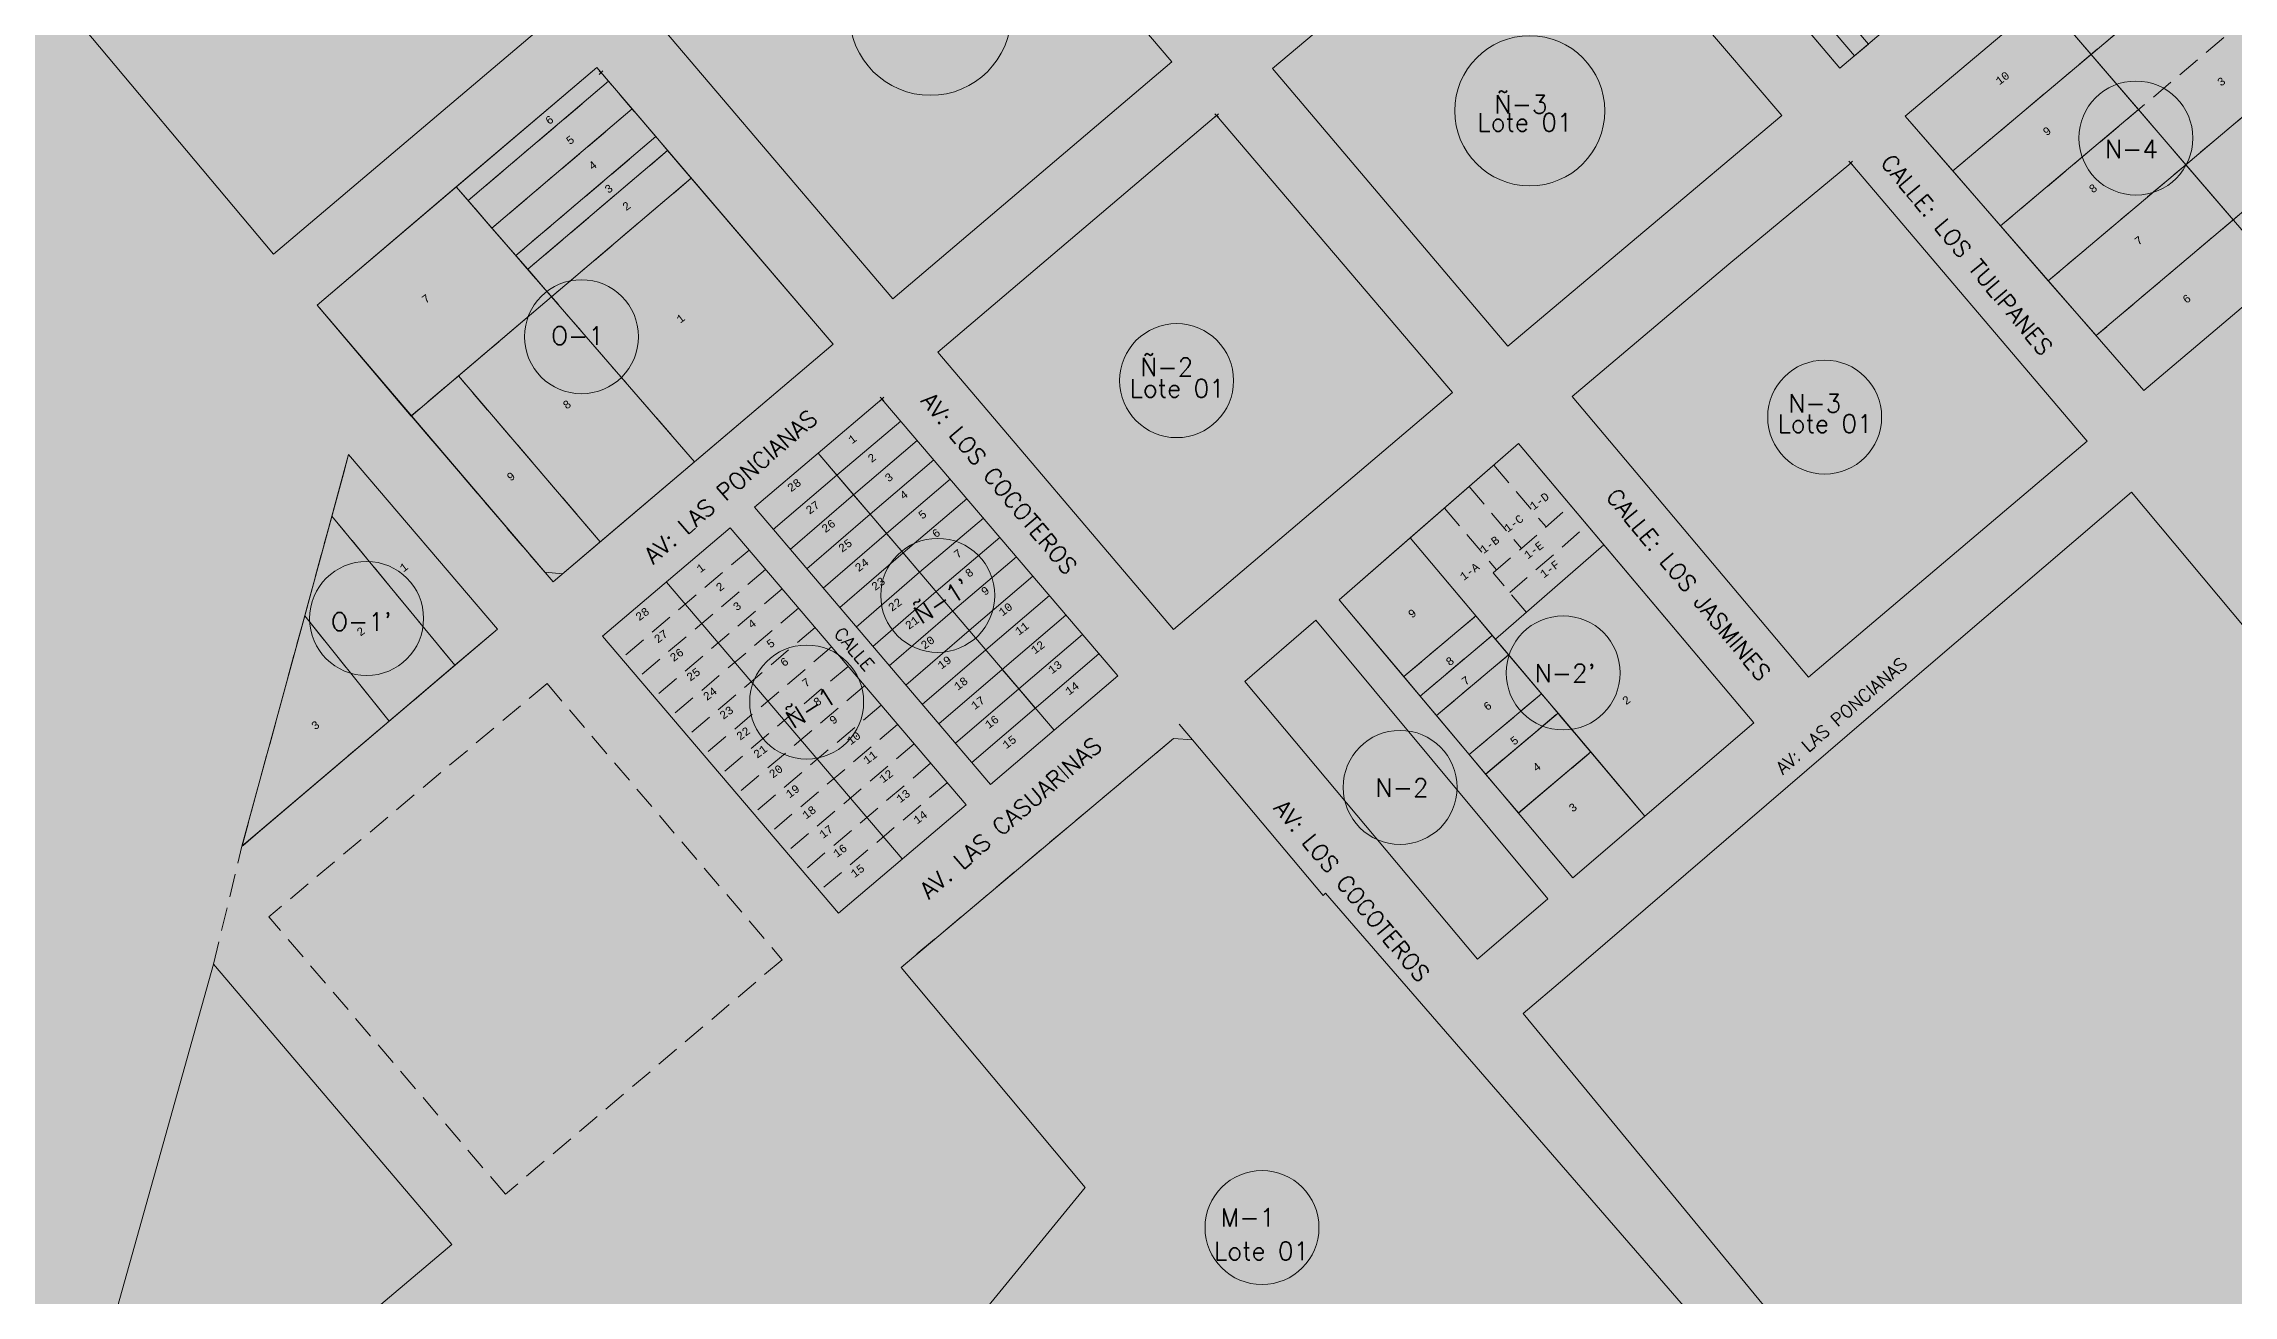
# Model space of a CAD drawing. Header units: millimetres. Extents: x -12449005 to 6504000, y 604360 to 27735491.
# Drawn here: x 710840 to 711442, y 9108180 to 9108524 of the extents above; entities that cross this region are included whole.
import ezdxf
from ezdxf.enums import TextEntityAlignment as Align

# ---------------------------------------------------------------- set-up
doc = ezdxf.new("R2010")
doc.units = ezdxf.units.MM
doc.header["$MEASUREMENT"] = 0
doc.header["$PDMODE"] = 3
doc.header["$PDSIZE"] = 0.5
doc.linetypes.add('HIDDEN', pattern=[9.525, 6.35, -3.175])
doc.layers.get('0').update_dxf_attribs({"lineweight": 15})
doc.layers.add('JL - LOTE PRESCRITO', color=190, linetype='Continuous', lineweight=30)
doc.layers.add('JL - LOTES EXCEPTUADO', color=33, linetype='Continuous', lineweight=30)
doc.styles.add('cota100', font='trebuc.ttf')
doc.styles.add('MONOTXT4', font='monotxt4.shx')
doc.styles.add('ROMANS', font='romans.shx')
doc.dimstyles.new('COTA _100', dxfattribs={"dimscale": 1.26, "dimtxt": 0.95, "dimasz": 0.04, "dimexe": 0.06, "dimexo": 0.1, "dimgap": 0.04, "dimtad": 0, "dimzin": 1, "dimdsep": 46, "dimtxsty": 'cota100', "dimblk": 'ARCHTICK', "dimcen": 0.09, "dimdle": 0.06, "dimse1": 1, "dimse2": 1, "dimsd1": 1, "dimsd2": 1, "dimclrd": 256, "dimclre": 178, "dimclrt": 7, "dimaunit": 1, "dimadec": 3, "dimazin": 0, "dimtfac": 1, "dimtmove": 2, "dimatfit": 2, "dimldrblk": 'ARCHTICK', "dimfxl": 1, "dimarcsym": 0})

# ---------------------------------------------------------------- blocks, each defined once
blk = doc.blocks.new('*D43')
at = {"layer": 'DEFPOINTS', "color": 0, "ltscale": 0.3, "transparency": 16777216}
for p in [(712082.84, 9107519.41), (712108.06, 9107499.31), (712109.03, 9107500.52)]:
    blk.add_point(p, dxfattribs=at)
at = {"layer": 'JL - LOTE PRESCRITO', "color": 7, "ltscale": 0.3, "transparency": 16777216, "insert": (-3285965.38, 20561939.47), "char_height": 1.425, "attachment_point": 5, "rotation": 321.44044, "style": 'cota100'}
blk.add_mtext('32.25', dxfattribs=at)
blk = doc.blocks.new('_ARCHTICK')
at = {"color": 0, "linetype": 'ByBlock', "const_width": 0.15}
blk.add_lwpolyline([(-0.5, -0.5), (0.5, 0.5)], dxfattribs=at)
blk = doc.blocks.new('*D45')
at = {"layer": 'DEFPOINTS', "color": 0, "ltscale": 0.3, "transparency": 16777216}
for p in [(712087.19, 9107441.08), (712113.41, 9107423.07), (712114.24, 9107424.27)]:
    blk.add_point(p, dxfattribs=at)
at = {"layer": 'JL - LOTE PRESCRITO', "color": 7, "ltscale": 0.3, "transparency": 16777216, "insert": (-12449002.32, 27735488.48), "char_height": 1.425, "attachment_point": 5, "rotation": 325.51313, "style": 'cota100'}
blk.add_mtext('31.81', dxfattribs=at)
blk = doc.blocks.new('*D46')
at = {"layer": 'DEFPOINTS', "color": 0, "ltscale": 0.3, "transparency": 16777216}
for p in [(712060.7, 9107460.09, 0), (712086.54, 9107440.17), (712087.27, 9107441.21)]:
    blk.add_point(p, dxfattribs=at)
at = {"layer": 'JL - LOTE PRESCRITO', "color": 7, "ltscale": 0.3, "transparency": 16777216, "insert": (-2185624.74, 20773017.13), "char_height": 1.425, "attachment_point": 5, "rotation": 324.59903, "style": 'cota100'}
blk.add_mtext('32.60', dxfattribs=at)
blk = doc.blocks.new('*D48')
at = {"layer": 'DEFPOINTS', "color": 0, "ltscale": 0.3, "transparency": 16777216}
for p in [(712087.24, 9107441.12), (712113.53, 9107422.98), (712114.38, 9107424.21)]:
    blk.add_point(p, dxfattribs=at)
at = {"layer": 'JL - LOTE PRESCRITO', "color": 7, "ltscale": 0.3, "transparency": 16777216, "insert": (-11189611.25, 26932542.48), "char_height": 1.425, "attachment_point": 5, "rotation": 325.40033, "style": 'cota100'}
blk.add_mtext('31.95', dxfattribs=at)
blk = doc.blocks.new('*D51')
at = {"layer": 'DEFPOINTS', "color": 0, "ltscale": 0.3, "transparency": 16777216}
for p in [(711798.11, 9107297.2, 0), (638644.95, 8884680.95), (638646.1, 8884680.58, 0)]:
    blk.add_point(p, dxfattribs=at)
at = {"layer": 'JL - LOTE PRESCRITO', "color": 7, "ltscale": 0.3, "transparency": 16777216, "insert": (1552507.84, 18611954.35), "char_height": 1.425, "attachment_point": 5, "rotation": 71.80943, "style": 'cota100'}
blk.add_mtext('234327.50', dxfattribs=at)
blk = doc.blocks.new('*D54')
at = {"layer": 'DEFPOINTS', "color": 0, "ltscale": 0.3, "transparency": 16777216}
for p in [(711942.33, 9107278.53, 0), (711968.93, 9107263), (711968.16, 9107261.81, 0)]:
    blk.add_point(p, dxfattribs=at)
at = {"layer": 'JL - LOTE PRESCRITO', "color": 7, "ltscale": 0.3, "transparency": 16777216, "insert": (-9446297.88, 15652898.35), "char_height": 1.425, "attachment_point": 5, "rotation": 327.07769, "style": 'cota100'}
blk.add_mtext('30.77', dxfattribs=at)
blk = doc.blocks.new('*D55')
at = {"layer": 'DEFPOINTS', "color": 0, "ltscale": 0.3, "transparency": 16777216}
for p in [(711946.72, 9107290.72, 0), (711972.94, 9107274.92), (711972.26, 9107273.88, 0)]:
    blk.add_point(p, dxfattribs=at)
at = {"layer": 'JL - LOTE PRESCRITO', "color": 7, "ltscale": 0.3, "transparency": 16777216, "insert": (-2514595.34, 20816706.74), "char_height": 1.425, "attachment_point": 5, "rotation": 326.6096, "style": 'cota100'}
blk.add_mtext('30.59', dxfattribs=at)
blk = doc.blocks.new('*D295')
at = {"layer": 'DEFPOINTS', "color": 0, "ltscale": 0.3, "transparency": 16777216}
for p in [(712101.49, 9107527.55, 0), (712107.08, 9107523.29, 0), (712108.02, 9107524.53)]:
    blk.add_point(p, dxfattribs=at)
at = {"layer": 'JL - LOTES EXCEPTUADO', "color": 7, "ltscale": 0.3, "transparency": 16777216, "insert": (-4155879.58, 22512034.24), "char_height": 1.425, "attachment_point": 5, "rotation": 322.66818, "style": 'cota100'}
blk.add_mtext('7.03', dxfattribs=at)
blk = doc.blocks.new('*D317')
at = {"layer": 'DEFPOINTS', "color": 0, "ltscale": 0.3, "transparency": 16777216}
for p in [(712111.35, 9107509.88), (712112.1, 9107510.92), (712138.95, 9107491.47)]:
    blk.add_point(p, dxfattribs=at)
at = {"layer": 'JL - LOTES EXCEPTUADO', "color": 7, "ltscale": 0.3, "transparency": 16777216, "insert": (-2103789.23, 20760500.07), "char_height": 1.425, "attachment_point": 5, "rotation": 324.08136, "style": 'cota100'}
blk.add_mtext('33.15', dxfattribs=at)
blk = doc.blocks.new('*D324')
at = {"layer": 'DEFPOINTS', "color": 0, "ltscale": 0.3, "transparency": 16777216}
for p in [(712110.31, 9107505.46), (712136.86, 9107485.85), (712136.05, 9107484.76)]:
    blk.add_point(p, dxfattribs=at)
at = {"layer": 'JL - LOTES EXCEPTUADO', "color": 7, "ltscale": 0.3, "transparency": 16777216, "insert": (-6163033.89, 23825474.33), "char_height": 1.425, "attachment_point": 5, "rotation": 323.55006, "style": 'cota100'}
blk.add_mtext('33.00', dxfattribs=at)
blk = doc.blocks.new('*D461')
at = {"layer": 'DEFPOINTS', "color": 0, "ltscale": 0.3, "transparency": 16777216}
for p in [(711831.47, 9107446.26, 0), (711835.62, 9107443.66, 0), (711836.13, 9107444.47)]:
    blk.add_point(p, dxfattribs=at)
at = {"layer": 'JL - LOTES EXCEPTUADO', "color": 7, "ltscale": 0.3, "transparency": 16777216, "insert": (-2767481.23, 20887938.53), "char_height": 1.425, "attachment_point": 5, "rotation": 327.92034, "style": 'cota100'}
blk.add_mtext('4.90', dxfattribs=at)
blk = doc.blocks.new('*D277')
at = {"layer": 'DEFPOINTS', "color": 0, "ltscale": 0.3, "transparency": 16777216}
for p in [(5920851.92, 23470790.36), (5920853.1, 23470789.93, 0), (712025.22, 9107418.43, 0)]:
    blk.add_point(p, dxfattribs=at)
at = {"layer": 'JL - LOTES EXCEPTUADO', "color": 7, "ltscale": 0.3, "transparency": 16777216, "insert": (-3004046.3, 604365.52), "char_height": 1.425, "attachment_point": 5, "rotation": 70.067, "style": 'cota100'}
blk.add_mtext('15278688.71', dxfattribs=at)

msp = doc.modelspace()

# ---------------------------------------------------------------- hatches: boundary and pattern name
at = {"transparency": 33554470}
h = msp.add_hatch(color=86, dxfattribs=at)
h.dxf.hatch_style = 1
h.paths.add_polyline_path([(711450.7, 9108921.381), (711781.778, 9109203.971), (711418.183, 9109398.161), (710823.757, 9109287.221), (710769.44, 9109290.567), (710494.877, 9108218.304), (710905.887, 9107893.734), (711206.969, 9108135.118), (711284.972, 9107993.756), (711468.157, 9108148.755), (711566.549, 9108226.47), (711483.951, 9108324.487), (711668.189, 9108475.846), (711715.602, 9108420.347), (711809.581, 9108494.243), (711758.747, 9108553.852), (711763.037, 9108557.493)])

# ---------------------------------------------------------------- linework, layer by layer
at = {"color": 7, "linetype": 'HIDDEN', "lineweight": 15}
for p, q in [((711440.983, 9108552.763), (711364.849, 9108488.638)), ((711453.966, 9108537.602), (711377.979, 9108473.551)), ((711466.95, 9108522.441), (711391.108, 9108458.464)), ((710992.034, 9108517.079), (711018.031, 9108486.679)), ((710995.283, 9108513.279), (710956.69, 9108480.501)), ((711001.783, 9108505.679), (710963.24, 9108472.944)), ((711479.933, 9108507.28), (711404.237, 9108443.376)), ((711008.282, 9108498.079), (710969.79, 9108465.387)), ((711011.531, 9108494.279), (710973.065, 9108461.609)), ((711018.915, 9108408.71), (710953.415, 9108484.28)), ((711018.031, 9108486.679), (710979.615, 9108454.052)), ((710979.615, 9108454.052), (710941.048, 9108421.297)), ((710941.049, 9108421.296), (710915.169, 9108451.798)), ((710993.001, 9108386.701), (710954.006, 9108432.302)), ((710977.769, 9108378.356), (710941.048, 9108421.297)), ((710923.804, 9108410.689), (710894.5, 9108303.043)), ((711238.688, 9108407.793), (711253.025, 9108390.794)), ((711231.898, 9108401.885), (711246.235, 9108384.885)), ((710953.061, 9108352.78), (710919.204, 9108393.79)), ((711225.108, 9108395.976), (711239.444, 9108378.976)), ((711238.501, 9108378.156), (711259.815, 9108396.702)), ((711243.066, 9108372.743), (711264.38, 9108391.289)), ((711033.897, 9108384.463), (710998.826, 9108354.697)), ((710977.769, 9108378.356), (710982.711, 9108377.962)), ((711038.437, 9108379.134), (711003.365, 9108349.369)), ((711247.631, 9108367.33), (711238.501, 9108378.156)), ((711042.976, 9108373.806), (711007.905, 9108344.04)), ((710935.008, 9108337.447), (710911.746, 9108366.395)), ((711047.516, 9108368.477), (711012.444, 9108338.712)), ((711213.884, 9108349.67), (711233.705, 9108366.362)), ((711234.564, 9108365.344), (711234.564, 9108365.344)), ((710964.799, 9108362.749), (710946.655, 9108347.339)), ((711052.055, 9108363.149), (711016.984, 9108333.383)), ((711056.595, 9108357.82), (711021.523, 9108328.055)), ((711218.39, 9108344.313), (711238.214, 9108361.007)), ((711238.214, 9108361.007), (711280.184, 9108311.36)), ((711061.134, 9108352.492), (711026.063, 9108322.726)), ((711222.897, 9108338.957), (711242.733, 9108355.662)), ((710978.364, 9108347.767), (710901.892, 9108283.636)), ((710946.655, 9108347.339), (710928.667, 9108332.061)), ((710978.364, 9108347.767), (711043.019, 9108271.874)), ((711065.674, 9108347.163), (711030.602, 9108317.398)), ((711070.214, 9108341.835), (711035.142, 9108312.069)), ((711231.909, 9108328.244), (711251.771, 9108344.97)), ((711236.416, 9108322.887), (711256.29, 9108339.624)), ((711074.753, 9108336.506), (711039.681, 9108306.741)), ((711152.147, 9108336.641), (711155.786, 9108332.309)), ((710928.667, 9108332.061), (710894.677, 9108303.193)), ((711079.293, 9108331.178), (711044.221, 9108301.412)), ((711150.584, 9108332.654), (711075.689, 9108269.764)), ((711155.786, 9108332.309), (711150.584, 9108332.654)), ((711245.428, 9108312.174), (711265.329, 9108328.933)), ((711083.832, 9108325.849), (711048.76, 9108296.084)), ((711088.372, 9108320.521), (711053.3, 9108290.755)), ((710886.681, 9108270.651), (710894.5, 9108303.043)), ((710894.677, 9108303.193), (710894.574, 9108303.314)), ((710966.949, 9108207.428), (710901.892, 9108283.636)), ((711043.019, 9108271.874), (710966.949, 9108207.428))]:
    msp.add_line(p, q, dxfattribs=at)
at = {"lineweight": 15}
for points in [[(711347.264, 9108656.077), (711270.826, 9108591.242), (711333.82, 9108516.873), (711410.258, 9108581.708)], [(710914.904, 9108607.094), (710844.532, 9108547.55), (710842.406, 9108538.279), (710903.206, 9108465.82), (710979.678, 9108530.581)], [(711085.225, 9108594.782), (711150.098, 9108518.634), (711073.403, 9108453.485), (711008.604, 9108529.754)], [(711252.61, 9108580.235), (711317.818, 9108503.84), (711242.49, 9108440.474), (711177.812, 9108516.783), (711249.486, 9108577.089)], [(711162.435, 9108503.889), (711085.814, 9108438.861), (711150.613, 9108362.592), (711227.308, 9108427.741)], [(711336.779, 9108490.823), (711401.816, 9108414.393), (711325.216, 9108349.499), (711260.229, 9108426.638), (711303.252, 9108463.005)], [(711413.983, 9108400.398), (711341.633, 9108338.567), (711258.207, 9108266.829), (711246.708, 9108257.079), (711380.634, 9108094.668), (711451.67, 9108147.139), (711513.062, 9108195.96), (711514.198, 9108194.428), (711540.156, 9108215.557), (711541.156, 9108214.273), (711556.716, 9108225.988), (711556.955, 9108228.169), (711473.552, 9108329.221)], [(711123.254, 9108088.589), (711196.376, 9108136.147), (711240.075, 9108173.757), (711273.507, 9108134.443), (711305.221, 9108160.115), (711192.402, 9108290.183), (711191.716, 9108289.548), (711155.786, 9108332.309), (711150.584, 9108332.654), (711075.689, 9108269.764), (711126.348, 9108209.239), (711057.927, 9108125.698)]]:
    msp.add_lwpolyline(points, close=True, dxfattribs=at)
for points in [[(711351.722, 9108503.723), (711427.997, 9108567.928), (711492.916, 9108492.119), (711417.366, 9108428.289), (711351.722, 9108503.723)], [(711427.997, 9108567.928), (711351.722, 9108503.723), (711417.366, 9108428.289), (711492.916, 9108492.119), (711427.997, 9108567.928)], [(711389.898, 9108535.858), (711427.997, 9108567.928), (711440.983, 9108552.763), (711402.908, 9108520.694), (711389.898, 9108535.858)], [(711326.757, 9108541.041), (711341.637, 9108523.475)], [(711333.82, 9108516.873), (711318.954, 9108534.423)], [(711322.944, 9108537.807), (711337.81, 9108520.257)], [(711364.849, 9108488.638), (711351.722, 9108503.723), (711389.898, 9108535.858), (711402.908, 9108520.694), (711364.849, 9108488.638)], [(711454.917, 9108460.08), (711389.898, 9108535.858)], [(711337.81, 9108520.257), (711341.637, 9108523.475)], [(711377.979, 9108473.551), (711364.849, 9108488.638), (711402.908, 9108520.694), (711415.919, 9108505.531), (711377.979, 9108473.551)], [(711466.95, 9108522.441), (711428.929, 9108490.368), (711441.939, 9108475.205), (711479.933, 9108507.28), (711466.95, 9108522.441)], [(710915.169, 9108451.798), (710992.034, 9108517.079), (711057.026, 9108441.079), (710980.043, 9108375.696), (710915.169, 9108451.798)], [(710953.415, 9108484.28), (710956.69, 9108480.501), (710995.283, 9108513.279), (710992.034, 9108517.079), (710953.415, 9108484.28)], [(710956.69, 9108480.501), (710963.24, 9108472.944), (711001.783, 9108505.679), (710995.283, 9108513.279), (710956.69, 9108480.501)], [(710969.79, 9108465.387), (711008.282, 9108498.079), (711001.783, 9108505.679), (710963.24, 9108472.944), (710969.79, 9108465.387)], [(711391.108, 9108458.464), (711377.979, 9108473.551), (711415.919, 9108505.531), (711428.929, 9108490.368), (711391.108, 9108458.464)], [(710973.065, 9108461.609), (711011.531, 9108494.279), (711008.282, 9108498.079), (710969.79, 9108465.387), (710973.065, 9108461.609)], [(710979.615, 9108454.052), (711018.031, 9108486.679), (711011.531, 9108494.279), (710973.065, 9108461.609), (710979.615, 9108454.052)], [(711404.237, 9108443.376), (711391.108, 9108458.464), (711428.929, 9108490.368), (711441.939, 9108475.205), (711404.237, 9108443.376)], [(710941.049, 9108421.296), (710979.615, 9108454.052), (710953.415, 9108484.28), (710915.169, 9108451.798), (710941.049, 9108421.296)], [(710979.615, 9108454.052), (711018.915, 9108408.71), (711057.026, 9108441.079), (711018.031, 9108486.679), (710979.615, 9108454.052)], [(711018.031, 9108486.679), (711018.031, 9108486.679), (711057.026, 9108441.079), (710980.043, 9108375.696)], [(710993.001, 9108386.701), (711018.915, 9108408.71), (710979.615, 9108454.052), (710954.006, 9108432.302), (710993.001, 9108386.701)], [(710941.048, 9108421.297), (710980.043, 9108375.696), (710993.001, 9108386.701), (710954.006, 9108432.302), (710941.049, 9108421.296)], [(711100.304, 9108319.977), (711135.287, 9108349.845), (711070.437, 9108425.967), (711035.365, 9108396.201), (711100.304, 9108319.977)], [(711075.625, 9108419.877), (711058.089, 9108404.994)], [(711080.165, 9108414.548), (711062.629, 9108399.666)], [(711196.137, 9108370.766), (711260.377, 9108294.405), (711310.154, 9108337.013), (711245.478, 9108413.702), (711196.137, 9108370.766)], [(711245.478, 9108413.702), (711268.945, 9108385.876), (711239.125, 9108359.928), (711215.677, 9108387.769), (711245.478, 9108413.702)], [(710923.804, 9108410.689), (710922.374, 9108405.437), (710894.574, 9108303.314), (710894.677, 9108303.193), (710964.799, 9108362.749), (710923.804, 9108410.689)], [(710923.804, 9108410.689), (710919.204, 9108393.79), (710953.061, 9108352.78), (710964.799, 9108362.749), (710923.804, 9108410.689)], [(711052.901, 9108411.084), (711117.796, 9108334.911)], [(711052.901, 9108411.084), (711058.089, 9108404.994)], [(711067.168, 9108394.337), (711084.704, 9108409.22)], [(711058.089, 9108404.994), (711040.553, 9108390.112)], [(711058.089, 9108404.994), (711062.629, 9108399.666)], [(711089.244, 9108403.891), (711071.708, 9108389.009)], [(710919.204, 9108393.79), (710911.746, 9108366.395), (710935.008, 9108337.447), (710953.061, 9108352.78), (710919.204, 9108393.79)], [(711062.629, 9108399.666), (711045.232, 9108384.62)], [(711067.168, 9108394.337), (711049.771, 9108379.292)], [(711062.629, 9108399.666), (711067.168, 9108394.337)], [(711067.168, 9108394.337), (711071.708, 9108389.009)], [(711076.247, 9108383.68), (711093.783, 9108398.563)], [(711058.488, 9108284.666), (711093.56, 9108314.431), (711028.709, 9108390.552), (710993.638, 9108360.787), (711058.488, 9108284.666)], [(711040.553, 9108390.112), (711040.553, 9108390.112)], [(711071.708, 9108389.009), (711054.311, 9108373.963)], [(711071.708, 9108389.009), (711076.247, 9108383.68)], [(711098.323, 9108393.235), (711080.787, 9108378.352)], [(711102.862, 9108387.906), (711085.326, 9108373.023), (711085.326, 9108373.023)], [(711196.137, 9108370.766), (711213.884, 9108349.67), (711233.705, 9108366.364), (711215.677, 9108387.769), (711196.137, 9108370.766)], [(711076.247, 9108383.68), (711058.85, 9108368.635)], [(711076.247, 9108383.68), (711080.787, 9108378.352)], [(711107.402, 9108382.578), (711089.865, 9108367.695)], [(711239.125, 9108359.928), (711268.945, 9108385.876), (711310.154, 9108337.013), (711280.184, 9108311.36), (711239.125, 9108359.928)], [(711080.787, 9108378.352), (711063.39, 9108363.306)], [(711111.941, 9108377.249), (711094.461, 9108362.302)], [(711011.173, 9108375.67), (711076.024, 9108299.548)], [(711056.117, 9108371.843), (711056.117, 9108371.843), (711056.117, 9108371.843)], [(711085.326, 9108373.023), (711067.929, 9108357.978)], [(711116.481, 9108371.921), (711098.989, 9108356.986)], [(710911.746, 9108366.395), (710894.5, 9108303.043), (710935.008, 9108337.447), (710911.746, 9108366.395)], [(711089.865, 9108367.695), (711072.469, 9108352.649)], [(711121.02, 9108366.592), (711103.529, 9108351.658)], [(711170.19, 9108348.353), (711189.704, 9108365.209), (711253.539, 9108288.553), (711234.169, 9108271.973), (711170.19, 9108348.353)], [(711213.884, 9108349.67), (711218.388, 9108344.311), (711238.215, 9108361.009), (711233.706, 9108366.363), (711213.884, 9108349.67)], [(711094.461, 9108362.302), (711077.008, 9108347.321)], [(711125.56, 9108361.264), (711108.068, 9108346.329)], [(711218.388, 9108344.311), (711222.897, 9108338.957), (711242.733, 9108355.662), (711238.214, 9108361.007), (711218.382, 9108344.323)], [(711098.989, 9108356.986), (711081.548, 9108341.992)], [(711103.529, 9108351.658), (711086.087, 9108336.664)], [(711130.099, 9108355.935), (711095.116, 9108326.066)], [(711103.529, 9108351.658), (711108.068, 9108346.329)], [(711222.891, 9108338.952), (711231.909, 9108328.244), (711251.771, 9108344.97), (711242.733, 9108355.662), (711222.897, 9108338.957)], [(711108.068, 9108346.329), (711090.627, 9108331.335)], [(711108.068, 9108346.329), (711112.608, 9108341.001)], [(711231.909, 9108328.244), (711236.418, 9108322.889), (711256.311, 9108339.641), (711251.771, 9108344.97), (711231.901, 9108328.254)], [(711236.416, 9108322.887), (711245.454, 9108312.196), (711265.297, 9108328.97), (711256.311, 9108339.641), (711236.448, 9108322.85)], [(711245.428, 9108312.174), (711265.297, 9108328.97), (711280.184, 9108311.36), (711260.377, 9108294.405), (711245.428, 9108312.174)], [(710875.973, 9108129.195), (710952.173, 9108193.566), (710886.681, 9108270.651), (710853.717, 9108152.879), (710875.973, 9108129.195)]]:
    msp.add_lwpolyline(points, dxfattribs=at)
for centre, radius in [((711083.752, 9108531.617), 22.184), ((711248.539, 9108505.171), 20.629), ((711415.172, 9108497.68), 15.667), ((710987.847, 9108443.084), 15.667), ((711151.457, 9108431.017), 15.667), ((711329.621, 9108420.988), 15.667), ((711085.789, 9108371.995), 15.667), ((710928.767, 9108365.642), 15.667), ((711257.73, 9108350.691), 15.667), ((711049.748, 9108342.672, 16447.263), 15.667), ((711212.906, 9108319.228), 15.667), ((711174.932, 9108198.254), 15.667)]:
    msp.add_circle(centre, radius, dxfattribs=at)
for p in [(710993.214, 9108515.699), (710993.214, 9108515.699), (711162.435, 9108503.889), (711336.779, 9108490.823), (711336.779, 9108490.823), (711070.437, 9108425.967), (711070.437, 9108425.967)]:
    msp.add_point(p, dxfattribs=at)

# ---------------------------------------------------------------- texts
at = {"color": 7, "lineweight": 15, "extrusion": (0.003294, 0.001956, 0.999993), "style": 'MONOTXT4'}
for s, p in [('10', (711400.869, 9108506.234, 11934.175)), ('3', (711461.789, 9108505.842, 11934.375)), ('9', (711413.858, 9108492.216, 11934.191)), ('8', (711426.537, 9108476.483, 11934.202)), ('7', (711439.064, 9108462.143, 11934.215)), ('6', (711452.266, 9108446.137, 11934.227)), ('1', (711085.455, 9108407.59, 11932.943)), ('1', (711043.727, 9108372.176, 11932.737))]:
    msp.add_text(s, height=2.2, rotation=36.734411, dxfattribs=at).set_placement(p)
at = {"color": 7, "lineweight": 15, "style": 'ROMANS'}
for s, p in [('Ñ-3', (711246.123, 9108504.472)), ('Lote 01', (711247.239, 9108499.499)), ('N-4', (711413.971, 9108492.171)), ('O-1', (710986.751, 9108440.859)), ('Ñ-2', (711148.749, 9108432.244)), ('Lote 01', (711151.618, 9108426.39)), ('N-3', (711326.914, 9108422.27)), ('Lote 01', (711329.742, 9108416.704)), ("O-1'", (710927.326, 9108362.266)), ("N-2'", (711258.248, 9108348.107)), ('N-2', (711213.424, 9108316.644)), ('M-1', (711171.059, 9108198.499)), ('Lote 01', (711174.823, 9108189.315))]:
    msp.add_text(s, height=5, dxfattribs=at).set_placement(p, align=Align.CENTER)
at = {"color": 7, "lineweight": 15}
for s, height, rotation, style, p in [('6', 2.2, 36.734411, 'MONOTXT4', (710978.915, 9108501.21)), ('5', 2.2, 36.734411, 'MONOTXT4', (710984.625, 9108495.693)), ('4', 2.2, 36.734411, 'MONOTXT4', (710990.798, 9108488.739)), ('CALLE: LOS TULIPANES', 4.55, 309.76991, 'ROMANS', (711344.759, 9108490.823)), ('3', 2.2, 36.734411, 'MONOTXT4', (710995.226, 9108482.311)), ('2', 2.2, 36.734411, 'MONOTXT4', (711000.092, 9108477.56)), ('7', 2.2, 36.734411, 'MONOTXT4', (710944.967, 9108452.069)), ('1', 2.2, 36.734411, 'MONOTXT4', (711014.977, 9108446.65)), ('8', 2.2, 36.734411, 'MONOTXT4', (710983.729, 9108423.006)), ('AV: LOS COCOTEROS  ', 4.55, 309.76991, 'ROMANS', (711080.897, 9108425.378)), ('AV: LAS PONCIANAS ', 4.62, 40.978426, 'ROMANS', (711007.559, 9108380.344)), ('9', 2.2, 36.734411, 'MONOTXT4', (710968.332, 9108403.218)), ('1-D', 2.2, 36.734411, 'MONOTXT4', (711249.563, 9108395.297)), ('CALLE: LOS JASMINES', 4.55, 309.76991, 'ROMANS', (711269.234, 9108398.977)), ('1-C', 2.2, 36.734411, 'MONOTXT4', (711242.48, 9108389.188)), ('1-B', 2.2, 36.734411, 'MONOTXT4', (711235.869, 9108383.338)), ('1-E', 2.2, 36.734411, 'MONOTXT4', (711247.989, 9108381.862)), ('1', 2.2, 36.734411, 'MONOTXT4', (710938.891, 9108378.282)), ('1-A', 2.2, 36.734411, 'MONOTXT4', (711230.369, 9108375.942)), ('1-F', 2.2, 36.734411, 'MONOTXT4', (711252.389, 9108376.638)), ('9', 2.2, 36.734411, 'MONOTXT4', (711216.112, 9108365.585)), ('2', 2.2, 36.734411, 'MONOTXT4', (710927.051, 9108360.642)), ('CALLE', 3.5, 310.202468, 'ROMANS', (711057.019, 9108361.344)), ('8', 2.2, 36.734411, 'MONOTXT4', (711226.476, 9108352.462)), ('AV: LAS PONCIANAS ', 3.5, 40.978426, 'ROMANS', (711318.086, 9108322.619)), ('7', 2.2, 36.734411, 'MONOTXT4', (711230.819, 9108347.104)), ('6', 2.2, 36.734411, 'MONOTXT4', (711236.825, 9108340.154)), ('2', 2.2, 36.734411, 'MONOTXT4', (711275.002, 9108341.758)), ('3', 2.2, 36.734411, 'MONOTXT4', (710914.584, 9108334.862)), ('AV. LAS CASUARINAS  ', 4.62, 40.978426, 'ROMANS', (711083.365, 9108288.302)), ('5', 2.2, 36.734411, 'MONOTXT4', (711244.183, 9108330.646)), ('4', 2.2, 36.734411, 'MONOTXT4', (711250.333, 9108323.365)), ('AV: LOS COCOTEROS  ', 4.55, 309.76991, 'ROMANS', (711177.901, 9108313.392)), ('3', 2.2, 36.734411, 'MONOTXT4', (711260.273, 9108312.251))]:
    msp.add_text(s, height=height, rotation=rotation, dxfattribs=dict(at, style=style)).set_placement(p)
at = {"color": 7, "lineweight": 15, "extrusion": (0.002921, 0.002479, 0.999993), "style": 'MONOTXT4'}
for s, p in [('2', (711064.511, 9108375.2, 24659.918)), ('28', (711042.393, 9108367.133, 24659.864)), ('3', (711069.198, 9108369.848, 24659.949)), ('4', (711073.3, 9108365.015, 24659.916)), ('27', (711047.485, 9108360.988, 24659.863)), ('5', (711078.417, 9108359.623, 24659.918)), ('26', (711051.834, 9108355.903, 24659.863)), ('6', (711082.185, 9108354.508, 24659.916)), ('25', (711056.423, 9108350.537, 24659.863)), ('24', (711060.985, 9108345.202, 24659.863)), ('7', (711088.676, 9108349.292, 24487.262)), ('23', (711065.511, 9108340.03, 24659.885)), ('8', (711091.291, 9108343.633, 24659.948)), ('2', (711022.784, 9108339.786, 24659.709)), ('3', (711027.471, 9108334.434, 24659.739)), ('22', (711070.118, 9108334.295, 24659.876)), ('9', (711095.686, 9108338.649, 24659.921)), ('10', (711100.499, 9108333.008, 24659.924)), ('28', (711000.666, 9108331.719, 24659.654)), ('4', (711031.572, 9108329.601, 24659.707)), ('21', (711074.812, 9108329.33, 24659.878)), ('11', (711105.002, 9108327.732, 24659.925)), ('27', (711005.758, 9108325.574, 24659.653)), ('5', (711036.689, 9108324.209, 24659.708)), ('20', (711079.105, 9108323.888, 24659.886)), ('12', (711109.4, 9108322.559, 24659.925)), ('26', (711010.106, 9108320.489, 24659.653)), ('25', (711014.695, 9108315.123, 24659.653)), ('6', (711040.458, 9108319.094, 24659.706)), ('19', (711083.72, 9108318.411, 24659.864)), ('13', (711114.108, 9108317.107, 24659.922)), ('24', (711019.257, 9108309.788, 24659.653)), ('7', (711046.949, 9108313.878, 24487.053)), ('18', (711088.239, 9108312.617, 24659.876)), ('14', (711118.809, 9108311.274, 24659.923)), ('23', (711023.784, 9108304.616, 24659.675)), ('8', (711049.563, 9108308.219, 24659.739)), ('17', (711092.909, 9108307.309, 24659.864)), ('22', (711028.391, 9108298.882, 24659.667)), ('9', (711053.959, 9108303.235, 24659.712)), ('10', (711058.771, 9108297.594, 24659.714)), ('16', (711096.743, 9108302.069, 24659.861)), ('21', (711033.085, 9108293.916, 24659.669)), ('11', (711063.275, 9108292.318, 24659.715)), ('15', (711101.775, 9108296.71, 24587.889)), ('20', (711037.377, 9108288.474, 24659.677)), ('12', (711067.673, 9108287.146, 24659.715)), ('19', (711041.993, 9108282.997, 24659.654)), ('13', (711072.38, 9108281.694, 24659.713)), ('18', (711046.511, 9108277.204, 24659.666)), ('14', (711077.081, 9108275.86, 24659.713)), ('17', (711051.182, 9108271.895, 24659.654)), ('16', (711055.016, 9108266.655, 24659.651)), ('15', (711060.047, 9108261.296, 24587.68))]:
    msp.add_text(s, height=2.2, rotation=36.734411, dxfattribs=at).set_placement(p)
at = {"color": 7, "lineweight": 15, "style": 'ROMANS'}
for s, p in [("Ñ-1'", (711088.281, 9108368.349)), ('Ñ-1', (711052.24, 9108339.026, 16447.263))]:
    msp.add_text(s, height=5, rotation=32.266568, dxfattribs=at).set_placement(p, align=Align.CENTER)

# ---------------------------------------------------------------- dimensions: what is measured, and where the dimension line sits
at = {"layer": 'JL - LOTE PRESCRITO', "ltscale": 0.3}
for base, p1, p2, angle, picture, middle in [((712114.241, 9107424.27, 0), (712087.191, 9107441.081, 0), (712113.414, 9107423.067, 0), 325.513135, '*D45', (-12449002.316, 27735488.482, 0)), ((712114.377, 9107424.206, 0), (712087.238, 9107441.124, 0), (712113.534, 9107422.984, 0), 325.400332, '*D48', (-11189611.254, 26932542.482, 0)), ((711972.944, 9107274.924, 0), (711946.718, 9107290.717, 0), (711972.258, 9107273.883, 0), 326.6096, '*D55', (-2514595.34, 20816706.736, 0)), ((712086.536, 9107440.17, 0), (712060.702, 9107460.094, 0), (712087.275, 9107441.209, 0), 324.599025, '*D46', (-2185624.739, 20773017.13, 0)), ((712109.027, 9107500.525, 0), (712082.837, 9107519.415, 0), (712108.058, 9107499.31, 0), 321.440438, '*D43', (-3285965.379, 20561939.472, 0)), ((638644.95, 8884680.953, 0), (711798.107, 9107297.202, 0), (638646.098, 8884680.575, 0), 251.809434, '*D51', (1552507.844, 18611954.349, 0)), ((711968.927, 9107263.001, 0), (711942.331, 9107278.532, 0), (711968.157, 9107261.811, 0), 327.077685, '*D54', (-9446297.875, 15652898.352, 0))]:
    dim = msp.add_linear_dim(base=base, p1=p1, p2=p2, angle=angle, dimstyle='COTA _100', override={"dimscale": 1.5}, dxfattribs=at)
    dim.commit()
    dim.dimension.update_dxf_attribs({"geometry": picture, "text_midpoint": middle, "dimtype": 161})
at = {"layer": 'JL - LOTES EXCEPTUADO', "ltscale": 0.3}
for base, p1, p2, angle, picture, middle in [((712136.051, 9107484.763, 0), (712110.311, 9107505.458, 0), (712136.855, 9107485.852, 0), 323.550056, '*D324', (-6163033.891, 23825474.328, 0)), ((5920851.924857054, 23470790.356056061, 0.000000005), (712025.222492767, 9107418.427517591, 0.000000004), (5920853.097571281, 23470789.930775229, 0.000000001), 70.066995566, '*D277', (-3004046.296434489, 604365.524695335, 0.000000005)), ((712108.02, 9107524.528, 0), (712101.491, 9107527.553, 0), (712107.078, 9107523.292, 0), 322.668179, '*D295', (-4155879.578, 22512034.24, 0)), ((711836.129, 9107444.468, 0), (711831.472, 9107446.259, 0), (711835.622, 9107443.659, 0), 327.920344, '*D461', (-2767481.229, 20887938.529, 0)), ((712111.351, 9107509.881, 0), (712138.951, 9107491.474, 0), (712112.104, 9107510.921, 0), 144.08136, '*D317', (-2103789.227, 20760500.069, 0))]:
    dim = msp.add_linear_dim(base=base, p1=p1, p2=p2, angle=angle, dimstyle='COTA _100', override={"dimscale": 1.5}, dxfattribs=at)
    dim.commit()
    dim.dimension.update_dxf_attribs({"geometry": picture, "text_midpoint": middle, "dimtype": 161})

doc.saveas('drawing.dxf')
